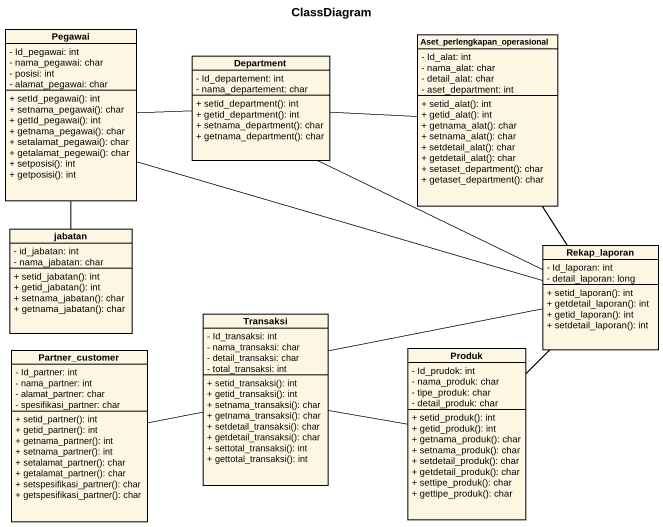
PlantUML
@startuml
title ClassDiagram
hide circle
hide empty members
skinparam classAttributeIconSize 0
class Pegawai {
  - Id_pegawai: int
  - nama_pegawai: char
  - posisi: int
  - alamat_pegawai: char
  + setId_pegawai(): int
  + setnama_pegawai(): char
  + getId_pegawai(): int
  + getnama_pegawai(): char
  + setalamat_pegawai(): char
  + getalamat_pegewai(): char
  + setposisi(): int
  + getposisi(): int
}
class Department {
  - Id_departement: int
  - nama_departement: char
  + setid_department(): int
  + getid_department(): int
  + setnama_department(): char
  + getnama_department(): char
}
class "Aset_perlengkapan_operasional" as Aset_perlengkapan {
  - Id_alat: int
  - nama_alat: char
  - detail_alat: char
  - aset_department: int
  + setid_alat(): int
  + getid_alat(): int
  + getnama_alat(): char
  + setnama_alat(): char
  + setdetail_alat(): char
  + getdetail_alat(): char
  + setaset_department(): char
  + getaset_department(): char
}
class jabatan {
  - id_jabatan: int
  - nama_jabatan: char
  + setid_jabatan(): int
  + getid_jabatan(): int
  + setnama_jabatan(): char
  + getnama_jabatan(): char
}
class Rekap_laporan {
  - Id_laporan: int
  - detail_laporan: long
  + setid_laporan(): int
  + getdetail_laporan(): int
  + getid_laporan(): int
  + setdetail_laporan(): int
}
class Transaksi {
  - Id_transaksi: int
  - nama_transaksi: char
  - detail_transaksi: char
  - total_transaksi: int
  + setid_transaksi(): int
  + getid_transaksi(): int
  + setnama_transaksi(): char
  + getnama_transaksi(): char
  + setdetail_transaksi(): char
  + getdetail_transaksi(): char
  + settotal_transaksi(): int
  + gettotal_transaksi(): int
}
class Partner_customer {
  - Id_partner: int
  - nama_partner: int
  - alamat_partner: char
  - spesifikasi_partner: char
  + setid_partner(): int
  + getid_partner(): int
  + getnama_partner(): int
  + setnama_partner(): int
  + setalamat_partner(): char
  + getalamat_partner(): char
  + setspesifikasi_partner(): char
  + getspesifikasi_partner(): char
}
class Produk {
  - Id_prudok: int
  - nama_produk: char
  - tipe_produk: char
  - detail_produk: char
  + setid_produk(): int
  + getid_produk(): int
  + getnama_produk(): char
  + setnama_produk(): char
  + setdetail_produk(): char
  + getdetail_produk(): char
  + settipe_produk(): char
  + gettipe_produk(): char
}
Pegawai -right- Department
Pegawai -right- Rekap_laporan
Department -right- Aset_perlengkapan
Department -right- Rekap_laporan
Aset_perlengkapan -- Rekap_laporan
jabatan -up- Pegawai
Transaksi -right- Rekap_laporan
Transaksi -right- Produk
Partner_customer -right- Transaksi
Produk -up- Rekap_laporan
@enduml
